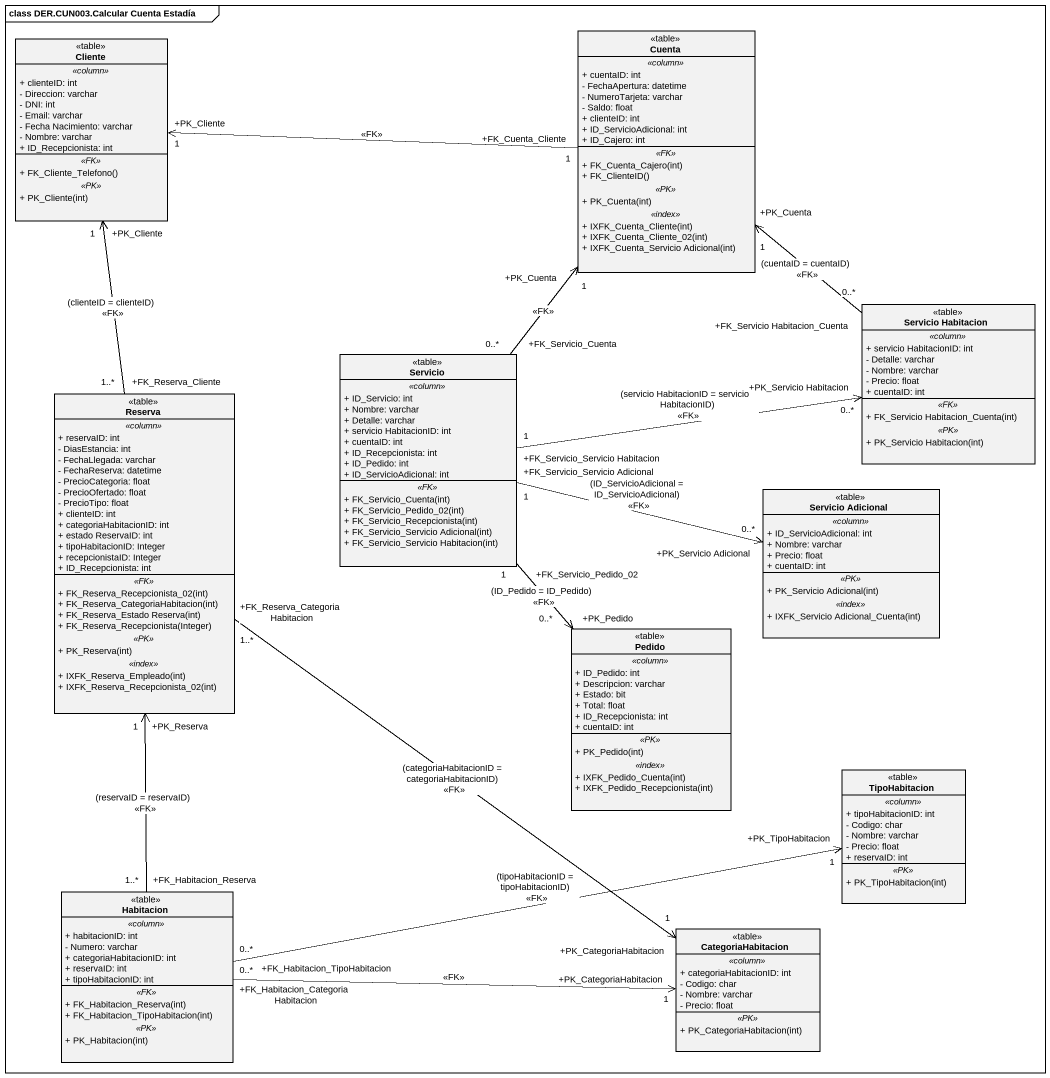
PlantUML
@startuml
mainframe class DER.CUN003.Calcular Cuenta Estadía
hide circle
hide empty members
skinparam classAttributeIconSize 0
class Cliente <<table>> {
  .. <<column>> ..
  + clienteID: int
  - Direccion: varchar
  - DNI: int
  - Email: varchar
  - Fecha Nacimiento: varchar
  - Nombre: varchar
  + ID_Recepcionista: int
  .. <<FK>> ..
  + FK_Cliente_Telefono()
  .. <<PK>> ..
  + PK_Cliente(int)
}
class Cuenta <<table>> {
  .. <<column>> ..
  + cuentaID: int
  - FechaApertura: datetime
  - NumeroTarjeta: varchar
  - Saldo: float
  + clienteID: int
  + ID_ServicioAdicional: int
  + ID_Cajero: int
  .. <<FK>> ..
  + FK_Cuenta_Cajero(int)
  + FK_ClienteID()
  .. <<PK>> ..
  + PK_Cuenta(int)
  .. <<index>> ..
  + IXFK_Cuenta_Cliente(int)
  + IXFK_Cuenta_Cliente_02(int)
  + IXFK_Cuenta_Servicio Adicional(int)
}
class "Servicio Habitacion" as Servicio_Habitacion <<table>> {
  .. <<column>> ..
  + servicio HabitacionID: int
  - Detalle: varchar
  - Nombre: varchar
  - Precio: float
  + cuentaID: int
  .. <<FK>> ..
  + FK_Servicio Habitacion_Cuenta(int)
  .. <<PK>> ..
  + PK_Servicio Habitacion(int)
}
class Servicio <<table>> {
  .. <<column>> ..
  + ID_Servicio: int
  + Nombre: varchar
  + Detalle: varchar
  + servicio HabitacionID: int
  + cuentaID: int
  + ID_Recepcionista: int
  + ID_Pedido: int
  + ID_ServicioAdicional: int
  .. <<FK>> ..
  + FK_Servicio_Cuenta(int)
  + FK_Servicio_Pedido_02(int)
  + FK_Servicio_Recepcionista(int)
  + FK_Servicio_Servicio Adicional(int)
  + FK_Servicio_Servicio Habitacion(int)
}
class Reserva <<table>> {
  .. <<column>> ..
  + reservaID: int
  - DiasEstancia: int
  - FechaLlegada: varchar
  - FechaReserva: datetime
  - PrecioCategoria: float
  - PrecioOfertado: float
  - PrecioTipo: float
  + clienteID: int
  + categoriaHabitacionID: int
  + estado ReservaID: int
  + tipoHabitacionID: Integer
  + recepcionistaID: Integer
  + ID_Recepcionista: int
  .. <<FK>> ..
  + FK_Reserva_Recepcionista_02(int)
  + FK_Reserva_CategoriaHabitacion(int)
  + FK_Reserva_Estado Reserva(int)
  + FK_Reserva_Recepcionista(Integer)
  .. <<PK>> ..
  + PK_Reserva(int)
  .. <<index>> ..
  + IXFK_Reserva_Empleado(int)
  + IXFK_Reserva_Recepcionista_02(int)
}
class "Servicio Adicional" as Servicio_Adicional <<table>> {
  .. <<column>> ..
  + ID_ServicioAdicional: int
  + Nombre: varchar
  + Precio: float
  + cuentaID: int
  .. <<PK>> ..
  + PK_Servicio Adicional(int)
  .. <<index>> ..
  + IXFK_Servicio Adicional_Cuenta(int)
}
class Pedido <<table>> {
  .. <<column>> ..
  + ID_Pedido: int
  + Descripcion: varchar
  + Estado: bit
  + Total: float
  + ID_Recepcionista: int
  + cuentaID: int
  .. <<PK>> ..
  + PK_Pedido(int)
  .. <<index>> ..
  + IXFK_Pedido_Cuenta(int)
  + IXFK_Pedido_Recepcionista(int)
}
class TipoHabitacion <<table>> {
  .. <<column>> ..
  + tipoHabitacionID: int
  - Codigo: char
  - Nombre: varchar
  - Precio: float
  + reservaID: int
  .. <<PK>> ..
  + PK_TipoHabitacion(int)
}
class Habitacion <<table>> {
  .. <<column>> ..
  + habitacionID: int
  - Numero: varchar
  + categoriaHabitacionID: int
  + reservaID: int
  + tipoHabitacionID: int
  .. <<FK>> ..
  + FK_Habitacion_Reserva(int)
  + FK_Habitacion_TipoHabitacion(int)
  .. <<PK>> ..
  + PK_Habitacion(int)
}
class CategoriaHabitacion <<table>> {
  .. <<column>> ..
  + categoriaHabitacionID: int
  - Codigo: char
  - Nombre: varchar
  - Precio: float
  .. <<PK>> ..
  + PK_CategoriaHabitacion(int)
}
Cuenta "+FK_Cuenta_Cliente\n1" -left-> "+PK_Cliente\n1" Cliente : <<FK>>
Servicio_Habitacion "+FK_Servicio Habitacion_Cuenta\n0..*" -up-> "+PK_Cuenta\n1" Cuenta : (cuentaID = cuentaID)\n<<FK>>
Servicio "+FK_Servicio_Cuenta\n0..*" -up-> "+PK_Cuenta\n1" Cuenta : <<FK>>
Servicio "+FK_Servicio_Servicio Habitacion\n1" -right-> "+PK_Servicio Habitacion\n0..*" Servicio_Habitacion : (servicio HabitacionID = servicio HabitacionID)\n<<FK>>
Servicio "+FK_Servicio_Servicio Adicional\n1" -right-> "+PK_Servicio Adicional\n0..*" Servicio_Adicional : (ID_ServicioAdicional = ID_ServicioAdicional)\n<<FK>>
Servicio "+FK_Servicio_Pedido_02\n1" --> "+PK_Pedido\n0..*" Pedido : (ID_Pedido = ID_Pedido)\n<<FK>>
Reserva "+FK_Reserva_Cliente\n1..*" -up-> "+PK_Cliente\n1" Cliente : (clienteID = clienteID)\n<<FK>>
Reserva "+FK_Reserva_CategoriaHabitacion\n1..*" --> "+PK_CategoriaHabitacion\n1" CategoriaHabitacion : (categoriaHabitacionID = categoriaHabitacionID)\n<<FK>>
Habitacion "+FK_Habitacion_Reserva\n1..*" -up-> "+PK_Reserva\n1" Reserva : (reservaID = reservaID)\n<<FK>>
Habitacion "+FK_Habitacion_TipoHabitacion\n0..*" -right-> "+PK_TipoHabitacion\n1" TipoHabitacion : (tipoHabitacionID = tipoHabitacionID)\n<<FK>>
Habitacion "+FK_Habitacion_CategoriaHabitacion\n0..*" -right-> "+PK_CategoriaHabitacion\n1" CategoriaHabitacion : <<FK>>
@enduml
